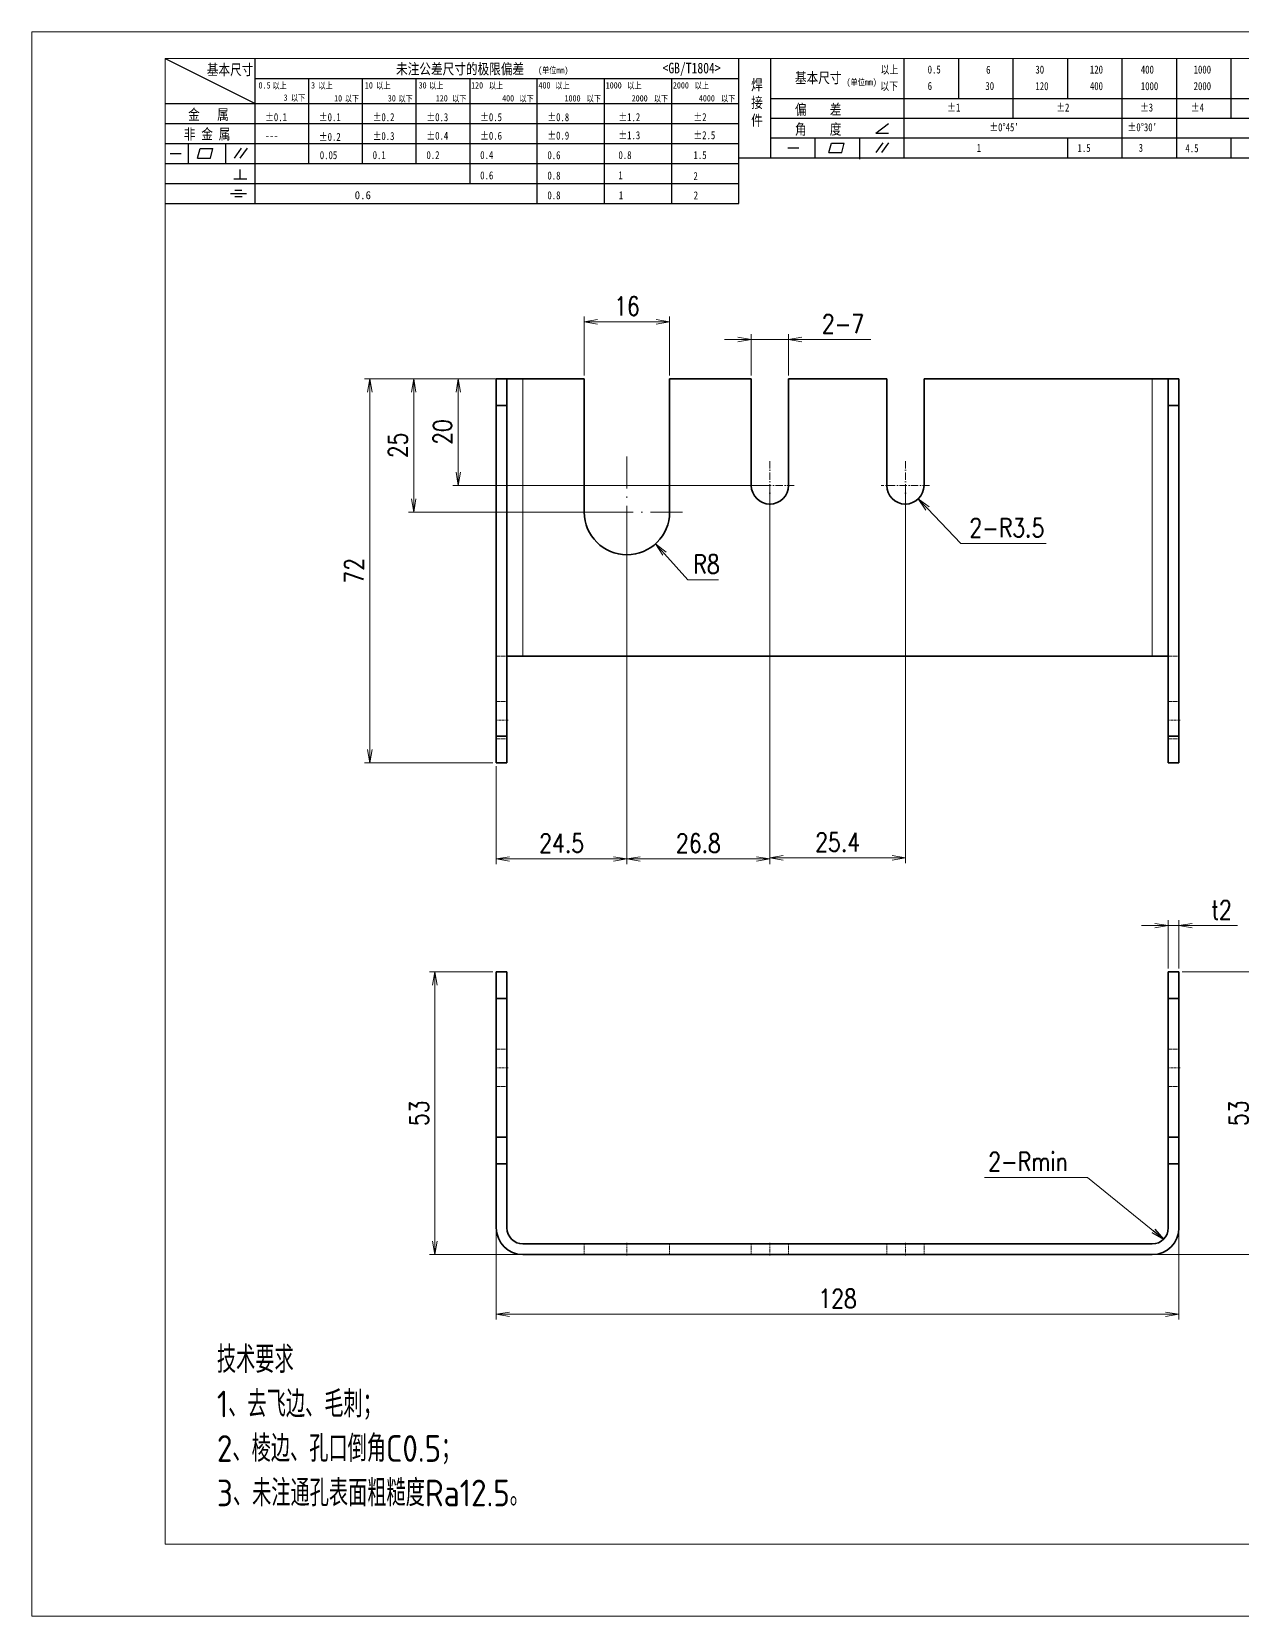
# Model space of a CAD drawing. Header units: millimetres. Extents: x 1333 to 44424, y -42879 to -1037.
# Drawn here: x 38903.4 to 39130.4, y -2768.9 to -2471.9 of the extents above; entities that cross this region are included whole.
import ezdxf

# ---------------------------------------------------------------- set-up
doc = ezdxf.new("R2010")
doc.units = ezdxf.units.MM
doc.header["$LTSCALE"] = 0.5
for name, pattern in [('AM_ISO02W050x2', [3.75, 3, -0.75]), ('AM_ISO08W050x2', [9, 6, -0.75, 1.5, -0.75]), ('DASHDOT', [18.5, 12, -3, 0.5, -3]), ('DASHED', [15, 12, -3])]:
    doc.linetypes.add(name, pattern=pattern)
for name, color, linetype, lineweight in [('中心线', 2, 'AM_ISO08W050x2', 18), ('图框', 7, 'Continuous', 18), ('标注线', 3, 'Continuous', 18), ('粗实线', 7, 'Continuous', 35), ('虚线', 1, 'AM_ISO02W050x2', 18)]:
    doc.layers.add(name, color=color, linetype=linetype, lineweight=lineweight)
doc.layers.add('图\\M+19E79\\M+195B6\\M+18E9A', color=7, linetype='Continuous')
doc.layers.add('打印-禁用', color=7, linetype='Continuous', lineweight=15, plot=False)
doc.styles.add('DIM', font='romans.shx', dxfattribs={"width": 0.8, "bigfont": 'bigfont.shx'})
doc.styles.add('国标', font='simfang.ttf', dxfattribs={"width": 0.8})
doc.styles.add('机械长仿宋', font='gbenor.shx', dxfattribs={"height": 1, "bigfont": 'gbcbig.shx'})
doc.dimstyles.new('DEH 1-1', dxfattribs={"dimtxt": 3.5, "dimasz": 2.5, "dimexe": 1, "dimexo": 0.625, "dimgap": 1.2, "dimtad": 1, "dimtoh": 1, "dimdsep": 46, "dimtxsty": 'DIM', "dimblk": 'OPEN', "dimcen": 0, "dimclrd": 8, "dimclre": 8, "dimclrt": 2, "dimazin": 2, "dimtfac": 0.5, "dimtmove": 0, "dimatfit": 3, "dimldrblk": 'OPEN', "dimfxl": 0, "dimtolj": 2, "dimlwd": 18, "dimlwe": 18, "dimarcsym": 0})
doc.dimstyles.new('DEH 1-1$0', dxfattribs={"dimtxt": 3.5, "dimasz": 2.5, "dimexe": 1, "dimexo": 0.625, "dimgap": 1.2, "dimtad": 1, "dimzin": 9, "dimdsep": 46, "dimtxsty": 'DIM', "dimblk": 'OPEN', "dimcen": 0, "dimclrd": 8, "dimclre": 8, "dimclrt": 2, "dimazin": 2, "dimtfac": 0.5, "dimtmove": 0, "dimatfit": 3, "dimldrblk": 'OPEN', "dimfxl": 0, "dimtolj": 2, "dimlwd": 18, "dimlwe": 18, "dimarcsym": 0})
doc.dimstyles.new('DEH 1-1$4', dxfattribs={"dimtxt": 3.5, "dimasz": 2.5, "dimexe": 1, "dimexo": 0.625, "dimgap": 1.2, "dimtad": 1, "dimtoh": 1, "dimdsep": 46, "dimtxsty": 'DIM', "dimblk": 'OPEN', "dimcen": 0, "dimclrd": 8, "dimclre": 8, "dimclrt": 2, "dimazin": 2, "dimtfac": 0.5, "dimtofl": 0, "dimtmove": 0, "dimatfit": 3, "dimldrblk": 'OPEN', "dimfxl": 0, "dimtolj": 2, "dimlwd": 18, "dimlwe": 18, "dimarcsym": 0})

# ---------------------------------------------------------------- blocks, each defined once
blk = doc.blocks.new('GZDEH零件A3图框V01版')
at = {"layer": '图\\M+19E79\\M+195B6\\M+18E9A', "color": 9}
for p, q in [((2882.49, -1554.46), (2899.37, -1562.92)), ((2899.37, -1581.67), (2899.37, -1554.46)), ((2990.09, -1581.67), (2990.09, -1554.46)), ((2996.09, -1573.08), (2996.09, -1554.46)), ((3021.09, -1561.98), (3021.09, -1554.46)), ((3031.31, -1561.98), (3031.31, -1554.46)), ((3041.53, -1561.98), (3041.53, -1554.46)), ((3051.75, -1561.98), (3051.75, -1554.46)), ((3061.98, -1561.98), (3061.98, -1554.46)), ((3072.2, -1561.98), (3072.2, -1554.46)), ((3082.42, -1561.98), (3082.42, -1554.46)), ((2899.37, -1558.24), (2990.09, -1558.24)), ((2909.45, -1574.17), (2909.45, -1558.24)), ((2919.53, -1574.17), (2919.53, -1558.24)), ((2929.61, -1574.17), (2929.61, -1558.24)), ((2939.69, -1577.92), (2939.69, -1558.24)), ((2952.29, -1581.67), (2952.29, -1558.24)), ((2964.89, -1581.67), (2964.89, -1558.24)), ((2977.49, -1581.67), (2977.49, -1558.24)), ((2996.09, -1561.98), (3113.09, -1561.98)), ((3021.09, -1573.08), (3021.09, -1561.98)), ((3041.53, -1565.68), (3041.53, -1561.98)), ((3061.98, -1573.08), (3061.98, -1561.98)), ((3072.2, -1573.08), (3072.2, -1561.98)), ((3082.42, -1565.68), (3082.42, -1561.98)), ((2882.49, -1562.92), (2990.09, -1562.92)), ((2882.49, -1566.67), (2990.09, -1566.67)), ((2996.09, -1565.68), (3113.09, -1565.68)), ((3015.75, -1568.51), (3018.15, -1566.66)), ((2882.49, -1570.42), (2990.09, -1570.42)), ((2886.92, -1574.12), (2886.92, -1570.42)), ((2893.91, -1574.12), (2893.91, -1570.42)), ((2996.09, -1569.38), (3113.09, -1569.38)), ((3004.42, -1573.08), (3004.42, -1569.38)), ((3006.97, -1572.12), (3007.45, -1570.33)), ((3007.45, -1570.33), (3009.86, -1570.33)), ((3009.39, -1572.12), (3009.86, -1570.33)), ((3012.75, -1573.08), (3012.75, -1569.38)), ((3015.75, -1568.51), (3018.15, -1568.51)), ((3015.81, -1572.12), (3017.15, -1570.26)), ((3016.89, -1572.12), (3018.23, -1570.26)), ((3051.75, -1573.08), (3051.75, -1569.38)), ((3082.42, -1573.08), (3082.42, -1569.48)), ((2883.43, -1572.27), (2885.49, -1572.27)), ((2888.59, -1573.16), (2889.07, -1571.37)), ((2888.59, -1573.16), (2891, -1573.16)), ((2889.07, -1571.37), (2891.48, -1571.37)), ((2891, -1573.16), (2891.48, -1571.37)), ((2895.52, -1573.16), (2896.85, -1571.3)), ((2896.6, -1573.16), (2897.94, -1571.3)), ((2990.09, -1573.08), (3113.09, -1573.08)), ((2999.26, -1571.23), (3001.32, -1571.23)), ((3006.97, -1572.12), (3009.39, -1572.12)), ((3012.75, -1573.33), (3012.75, -1573.08)), ((2882.49, -1574.17), (2990.09, -1574.17)), ((2895.42, -1577.05), (2897.81, -1577.05)), ((2896.58, -1577.05), (2896.58, -1575.28)), ((2882.49, -1577.92), (2990.09, -1577.92)), ((2894.79, -1579.77), (2897.77, -1579.77)), ((2895.57, -1579.17), (2896.92, -1579.17)), ((2882.49, -1581.67), (2990.09, -1581.67)), ((2895.57, -1580.37), (2896.93, -1580.37))]:
    blk.add_line(p, q, dxfattribs=at)
at = {"layer": '图框', "linetype": 'Continuous'}
for p, q in [((2882.49, -1554.46), (2882.49, -1832.96)), ((3272.49, -1554.46), (2882.49, -1554.46)), ((2882.49, -1832.96), (3272.49, -1832.96))]:
    blk.add_line(p, q, dxfattribs=at)
at = {"layer": '打印-禁用', "linetype": 'Continuous'}
for p, q in [((2857.49, -1549.46), (2857.49, -1846.46)), ((3277.49, -1549.46), (2857.49, -1549.46)), ((2857.49, -1846.46), (3277.49, -1846.46))]:
    blk.add_line(p, q, dxfattribs=at)
at = {"layer": '图\\M+19E79\\M+195B6\\M+18E9A', "color": 9, "style": '国标', "width": 0.8}
for s, height, p in [('基本尺寸', 2, (2890.33, -1557.58)), ('未注公差尺寸的极限偏差', 2, (2925.81, -1557.44)), ('<GB/T1804>', 2, (2975.78, -1557.27)), ('以上', 1.5, (3016.64, -1557.33)), ('0.5', 1.5, (3025.49, -1557.3)), ('6', 1.5, (3036.45, -1557.34)), ('30', 1.5, (3045.69, -1557.31)), ('120', 1.5, (3055.91, -1557.31)), ('400', 1.5, (3065.46, -1557.31)), ('1000', 1.5, (3075.36, -1557.31)), ('30', 1.2, (2930.04, -1560.11)), ('基本尺寸', 2, (3000.6, -1559.1)), ('以下', 1.5, (3016.58, -1560.43)), ('6', 1.5, (3025.49, -1560.38)), ('30', 1.5, (3036.31, -1560.39)), ('120', 1.5, (3045.69, -1560.41)), ('400', 1.5, (3055.91, -1560.41)), ('1000', 1.5, (3065.46, -1560.41)), ('2000', 1.5, (3075.36, -1560.41)), ('金   属', 2, (2886.82, -1565.98)), ('±0.1', 1.5, (2901.27, -1566.23)), ('±0.1', 1.5, (2911.35, -1566.23)), ('±0.2', 1.5, (2921.43, -1566.23)), ('±0.3', 1.5, (2931.51, -1566.23)), ('±0.5', 1.5, (2941.59, -1566.23)), ('±0.8', 1.5, (2954.19, -1566.23)), ('±1.2', 1.5, (2967.51, -1566.23)), ('±2', 1.5, (2981.58, -1566.23)), ('偏    差', 2, (3000.6, -1565.04)), ('±1', 1.5, (3029.16, -1564.42)), ('±2', 1.5, (3049.61, -1564.42)), ('±3', 1.5, (3065.3, -1564.42)), ('±4', 1.5, (3074.85, -1564.42)), ('非 金 属', 2, (2886.02, -1569.65)), ('±0.3', 1.5, (2921.43, -1569.77)), ('±0.4', 1.5, (2931.51, -1569.71)), ('±0.6', 1.5, (2941.59, -1569.71)), ('±0.9', 1.5, (2954.19, -1569.68)), ('±1.3', 1.5, (2967.51, -1569.62)), ('±2.5', 1.5, (2981.58, -1569.61)), ('角    度', 2, (3000.6, -1568.74)), ("±0%%D45'", 1.5, (3037.06, -1568.12)), ("±0%%D30'", 1.5, (3062.98, -1568.12)), ('---', 1.5, (2901.27, -1569.65)), ('±0.2', 1.5, (2911.35, -1569.92)), ('1', 1.5, (3034.69, -1571.98)), ('1.5', 1.5, (3053.59, -1572.01)), ('3', 1.5, (3065.05, -1571.98)), ('4.5', 1.5, (3073.82, -1572.05)), ('0.1', 1.5, (2921.43, -1573.34)), ('0.2', 1.5, (2931.51, -1573.33)), ('0.4', 1.5, (2941.59, -1573.33)), ('0.6', 1.5, (2954.19, -1573.35)), ('0.8', 1.5, (2967.51, -1573.33)), ('1.5', 1.5, (2981.58, -1573.34)), ('0.6', 1.5, (2941.59, -1577.14)), ('0.8', 1.5, (2954.19, -1577.17)), ('1', 1.5, (2967.51, -1577.12)), ('2', 1.5, (2981.58, -1577.26)), ('0.8', 1.5, (2954.19, -1580.87)), ('1', 1.5, (2967.59, -1580.86)), ('2', 1.5, (2981.62, -1580.89))]:
    blk.add_text(s, height=height, dxfattribs=at).set_placement(p)
at = {"layer": '图\\M+19E79\\M+195B6\\M+18E9A', "color": 9, "lineweight": 15, "style": '国标', "width": 0.8}
for s, p in [('(单位mm)', (2952.44, -1557.27)), ('0.5', (2900.03, -1560.11)), ('以上', (2902.64, -1560.16)), ('3', (2909.88, -1560.11)), ('以上', (2911.25, -1560.16)), ('10', (2919.96, -1560.11)), ('以上', (2922.09, -1560.16)), ('以上', (2932.02, -1560.16)), ('120', (2939.88, -1560.11)), ('以上', (2943.21, -1560.16)), ('400', (2952.52, -1560.11)), ('以上', (2955.68, -1560.16)), ('1000', (2965.12, -1560.11)), ('以上', (2969.16, -1560.16)), ('2000', (2977.72, -1560.11)), ('以上', (2981.8, -1560.16)), ('(单位mm)', (3010.27, -1559.51)), ('3', (2904.73, -1562.41)), ('以下', (2906.1, -1562.46)), ('10', (2914.19, -1562.54)), ('以下', (2916.18, -1562.59)), ('30', (2924.27, -1562.54)), ('以下', (2926.26, -1562.59)), ('120', (2933.26, -1562.54)), ('以下', (2936.34, -1562.59)), ('400', (2945.7, -1562.54)), ('以下', (2948.94, -1562.59)), ('1000', (2957.41, -1562.54)), ('以下', (2961.54, -1562.59)), ('2000', (2969.99, -1562.54)), ('以下', (2974.14, -1562.59)), ('4000', (2982.59, -1562.54)), ('以下', (2986.74, -1562.59))]:
    blk.add_text(s, height=1.2, dxfattribs=at).set_placement(p)
at = {"layer": '图\\M+19E79\\M+195B6\\M+18E9A', "color": 9, "lineweight": 13, "style": '国标'}
blk.add_text('0.6', height=1.5, dxfattribs=at).set_placement((2918.05, -1580.85))
at = {"layer": '图\\M+19E79\\M+195B6\\M+18E9A', "color": 9, "insert": (2992.39, -1558.41), "char_height": 2, "width": 3.1877, "attachment_point": 1, "style": '国标'}
blk.add_mtext('焊\\P接\\P件', dxfattribs=at)
at = {"layer": '图\\M+19E79\\M+195B6\\M+18E9A', "color": 9, "insert": (2911.51, -1573.37), "char_height": 1.5, "attachment_point": 7, "style": '国标'}
blk.add_mtext_dynamic_manual_height_columns('0.05', width=5.1982, gutter_width=12.5, heights=[0], dxfattribs=at)
blk = doc.blocks.new('DEH A3')
at = {"layer": '图框'}
blk.add_blockref('GZDEH零件A3图框V01版', (-2857.49, 1846.46), dxfattribs=at)
blk = doc.blocks.new('_Open')
at = {"color": 0, "linetype": 'ByBlock', "lineweight": -2}
for p, q in [((-1, 0.17), (0, 0)), ((-1, -0.17), (0, 0)), ((0, 0), (-1, 0))]:
    blk.add_line(p, q, dxfattribs=at)
blk = doc.blocks.new('*D157')
at = {"layer": 'Defpoints', "color": 0, "transparency": 16777216}
for p in [(38979.01, -2648.09), (38990.52, -2648.09), (38995.52, -2701.09)]:
    blk.add_point(p, dxfattribs=at)
at = {"layer": '标注线', "color": 8, "lineweight": 18, "transparency": 16777216}
for p, q in [((38989.9, -2648.09), (38978.01, -2648.09)), ((38979.01, -2698.59), (38979.01, -2650.59)), ((38994.9, -2701.09), (38978.01, -2701.09))]:
    blk.add_line(p, q, dxfattribs=at)
at = {"layer": '标注线', "color": 8, "lineweight": 18, "transparency": 16777216, "xscale": 2.5, "yscale": 2.5, "zscale": 2.5}
for p, rotation in [((38979.01, -2648.09), 90), ((38979.01, -2701.09), 270)]:
    blk.add_blockref('_Open', p, dxfattribs=dict(at, rotation=rotation))
at = {"layer": '标注线', "color": 2, "transparency": 16777216, "insert": (38976.06, -2674.59), "char_height": 3.5, "attachment_point": 5, "rotation": 90, "style": 'DIM'}
blk.add_mtext('\\A2;53', dxfattribs=at)
blk = doc.blocks.new('*D158')
at = {"layer": 'Defpoints', "color": 0, "transparency": 16777216}
for p in [(38990.52, -2696.09), (39118.52, -2696.09), (39118.52, -2712.28)]:
    blk.add_point(p, dxfattribs=at)
at = {"layer": '标注线', "color": 8, "lineweight": 18, "transparency": 16777216}
for p, q in [((38990.52, -2696.71), (38990.52, -2713.28)), ((39118.52, -2696.71), (39118.52, -2713.28)), ((38993.02, -2712.28), (39116.02, -2712.28))]:
    blk.add_line(p, q, dxfattribs=at)
at = {"layer": '标注线', "color": 8, "lineweight": 18, "transparency": 16777216, "xscale": 2.5, "yscale": 2.5, "zscale": 2.5, "rotation": 180}
blk.add_blockref('_Open', (38990.52, -2712.28), dxfattribs=at)
at = {"layer": '标注线', "color": 8, "lineweight": 18, "transparency": 16777216, "xscale": 2.5, "yscale": 2.5, "zscale": 2.5}
blk.add_blockref('_Open', (39118.52, -2712.28), dxfattribs=at)
at = {"layer": '标注线', "color": 2, "transparency": 16777216, "insert": (39054.52, -2709.33), "char_height": 3.5, "attachment_point": 5, "style": 'DIM'}
blk.add_mtext('\\A2;128', dxfattribs=at)
blk = doc.blocks.new('*D159')
at = {"layer": 'Defpoints', "color": 0, "transparency": 16777216}
for p in [(39118.52, -2648.09), (39132.65, -2648.09), (39111.5, -2701.09)]:
    blk.add_point(p, dxfattribs=at)
at = {"layer": '标注线', "color": 8, "lineweight": 18, "transparency": 16777216}
for p, q in [((39119.15, -2648.09), (39133.65, -2648.09)), ((39132.65, -2698.59), (39132.65, -2650.59)), ((39112.12, -2701.09), (39133.65, -2701.09))]:
    blk.add_line(p, q, dxfattribs=at)
at = {"layer": '标注线', "color": 8, "lineweight": 18, "transparency": 16777216, "xscale": 2.5, "yscale": 2.5, "zscale": 2.5}
for p, rotation in [((39132.65, -2648.09), 90), ((39132.65, -2701.09), 270)]:
    blk.add_blockref('_Open', p, dxfattribs=dict(at, rotation=rotation))
at = {"layer": '标注线', "color": 2, "transparency": 16777216, "insert": (39129.7, -2674.59), "char_height": 3.5, "attachment_point": 5, "rotation": 90, "style": 'DIM'}
blk.add_mtext('\\A2;53', dxfattribs=at)
blk = doc.blocks.new('*D160')
at = {"layer": 'Defpoints', "color": 0, "transparency": 16777216}
for p in [(39118.52, -2639.43), (39116.52, -2648.09), (39118.52, -2648.09)]:
    blk.add_point(p, dxfattribs=at)
at = {"layer": '标注线', "color": 8, "lineweight": 18, "transparency": 16777216}
for p, q in [((39114.02, -2639.43), (39111.52, -2639.43)), ((39116.52, -2647.46), (39116.52, -2638.43)), ((39116.52, -2639.43), (39118.52, -2639.43)), ((39118.52, -2647.46), (39118.52, -2638.43)), ((39121.02, -2639.43), (39129.52, -2639.43))]:
    blk.add_line(p, q, dxfattribs=at)
at = {"layer": '标注线', "color": 8, "lineweight": 18, "transparency": 16777216, "xscale": 2.5, "yscale": 2.5, "zscale": 2.5}
blk.add_blockref('_Open', (39116.52, -2639.43), dxfattribs=at)
at = {"layer": '标注线', "color": 8, "lineweight": 18, "transparency": 16777216, "xscale": 2.5, "yscale": 2.5, "zscale": 2.5, "rotation": 180}
blk.add_blockref('_Open', (39118.52, -2639.43), dxfattribs=at)
at = {"layer": '标注线', "color": 2, "transparency": 16777216, "insert": (39126.52, -2636.48), "char_height": 3.5, "attachment_point": 5, "style": 'DIM'}
blk.add_mtext('\\A2;t2', dxfattribs=at)
blk = doc.blocks.new('*D166')
at = {"layer": 'Defpoints', "color": 0, "transparency": 16777216}
for p in [(38975.03, -2536.92), (38990.52, -2536.92), (39015.02, -2561.92)]:
    blk.add_point(p, dxfattribs=at)
at = {"layer": '标注线', "color": 8, "lineweight": 18, "transparency": 16777216}
for p, q in [((38989.9, -2536.92), (38974.03, -2536.92)), ((38975.03, -2559.42), (38975.03, -2539.42)), ((39014.4, -2561.92), (38974.03, -2561.92))]:
    blk.add_line(p, q, dxfattribs=at)
at = {"layer": '标注线', "color": 8, "lineweight": 18, "transparency": 16777216, "xscale": 2.5, "yscale": 2.5, "zscale": 2.5}
for p, rotation in [((38975.03, -2536.92), 90), ((38975.03, -2561.92), 270)]:
    blk.add_blockref('_Open', p, dxfattribs=dict(at, rotation=rotation))
at = {"layer": '标注线', "color": 2, "transparency": 16777216, "insert": (38972.08, -2549.42), "char_height": 3.5, "attachment_point": 5, "rotation": 90, "style": 'DIM'}
blk.add_mtext('\\A2;25', dxfattribs=at)
blk = doc.blocks.new('*D167')
at = {"layer": 'Defpoints', "color": 0, "transparency": 16777216}
for p in [(38983.39, -2536.92), (38991.52, -2536.92), (39041.82, -2556.92)]:
    blk.add_point(p, dxfattribs=at)
at = {"layer": '标注线', "color": 8, "lineweight": 18, "transparency": 16777216}
for p, q in [((38990.9, -2536.92), (38982.39, -2536.92)), ((38983.39, -2554.42), (38983.39, -2539.42)), ((39041.2, -2556.92), (38982.39, -2556.92))]:
    blk.add_line(p, q, dxfattribs=at)
at = {"layer": '标注线', "color": 8, "lineweight": 18, "transparency": 16777216, "xscale": 2.5, "yscale": 2.5, "zscale": 2.5}
for p, rotation in [((38983.39, -2536.92), 90), ((38983.39, -2556.92), 270)]:
    blk.add_blockref('_Open', p, dxfattribs=dict(at, rotation=rotation))
at = {"layer": '标注线', "color": 2, "transparency": 16777216, "insert": (38980.44, -2546.92), "char_height": 3.5, "attachment_point": 5, "rotation": 90, "style": 'DIM'}
blk.add_mtext('\\A2;20', dxfattribs=at)
blk = doc.blocks.new('*D168')
at = {"layer": 'Defpoints', "color": 0, "transparency": 16777216}
for p in [(38990.9, -2536.92), (38966.79, -2608.92), (38990.52, -2608.92)]:
    blk.add_point(p, dxfattribs=at)
at = {"layer": '标注线', "color": 8, "lineweight": 18, "transparency": 16777216}
for p, q in [((38990.27, -2536.92), (38965.79, -2536.92)), ((38966.79, -2539.42), (38966.79, -2606.42)), ((38989.9, -2608.92), (38965.79, -2608.92))]:
    blk.add_line(p, q, dxfattribs=at)
at = {"layer": '标注线', "color": 8, "lineweight": 18, "transparency": 16777216, "xscale": 2.5, "yscale": 2.5, "zscale": 2.5}
for p, rotation in [((38966.79, -2536.92), 90), ((38966.79, -2608.92), 270)]:
    blk.add_blockref('_Open', p, dxfattribs=dict(at, rotation=rotation))
at = {"layer": '标注线', "color": 2, "transparency": 16777216, "insert": (38963.84, -2572.92), "char_height": 3.5, "attachment_point": 5, "rotation": 90, "style": 'DIM'}
blk.add_mtext('\\A2;72', dxfattribs=at)
blk = doc.blocks.new('*D169')
at = {"layer": 'Defpoints', "color": 0, "transparency": 16777216}
for p in [(39015.02, -2561.92), (38990.52, -2608.92), (38990.52, -2626.93)]:
    blk.add_point(p, dxfattribs=at)
at = {"layer": '标注线', "color": 8, "lineweight": 18, "transparency": 16777216}
for p, q in [((39015.02, -2562.54), (39015.02, -2627.93)), ((38990.52, -2609.54), (38990.52, -2627.93)), ((39012.52, -2626.93), (38993.02, -2626.93))]:
    blk.add_line(p, q, dxfattribs=at)
at = {"layer": '标注线', "color": 8, "lineweight": 18, "transparency": 16777216, "xscale": 2.5, "yscale": 2.5, "zscale": 2.5, "rotation": 180}
blk.add_blockref('_Open', (38990.52, -2626.93), dxfattribs=at)
at = {"layer": '标注线', "color": 8, "lineweight": 18, "transparency": 16777216, "xscale": 2.5, "yscale": 2.5, "zscale": 2.5}
blk.add_blockref('_Open', (39015.02, -2626.93), dxfattribs=at)
at = {"layer": '标注线', "color": 2, "transparency": 16777216, "insert": (39002.77, -2623.98), "char_height": 3.5, "attachment_point": 5, "style": 'DIM'}
blk.add_mtext('\\A2;24.5', dxfattribs=at)
blk = doc.blocks.new('*D170')
at = {"layer": 'Defpoints', "color": 0, "transparency": 16777216}
for p in [(39041.82, -2556.92), (39015.02, -2561.92), (39015.02, -2626.93)]:
    blk.add_point(p, dxfattribs=at)
at = {"layer": '标注线', "color": 8, "lineweight": 18, "transparency": 16777216}
for p, q in [((39041.82, -2557.54), (39041.82, -2627.93)), ((39015.02, -2562.54), (39015.02, -2627.93)), ((39039.32, -2626.93), (39017.52, -2626.93))]:
    blk.add_line(p, q, dxfattribs=at)
at = {"layer": '标注线', "color": 8, "lineweight": 18, "transparency": 16777216, "xscale": 2.5, "yscale": 2.5, "zscale": 2.5, "rotation": 180}
blk.add_blockref('_Open', (39015.02, -2626.93), dxfattribs=at)
at = {"layer": '标注线', "color": 8, "lineweight": 18, "transparency": 16777216, "xscale": 2.5, "yscale": 2.5, "zscale": 2.5}
blk.add_blockref('_Open', (39041.82, -2626.93), dxfattribs=at)
at = {"layer": '标注线', "color": 2, "transparency": 16777216, "insert": (39028.42, -2623.98), "char_height": 3.5, "attachment_point": 5, "style": 'DIM'}
blk.add_mtext('\\A2;26.8', dxfattribs=at)
blk = doc.blocks.new('*D171')
at = {"layer": 'Defpoints', "color": 0, "transparency": 16777216}
for p in [(39041.82, -2556.92), (39067.22, -2556.92), (39067.22, -2626.73)]:
    blk.add_point(p, dxfattribs=at)
at = {"layer": '标注线', "color": 8, "lineweight": 18, "transparency": 16777216}
for p, q in [((39041.82, -2557.54), (39041.82, -2627.73)), ((39067.22, -2557.54), (39067.22, -2627.73)), ((39044.32, -2626.73), (39064.72, -2626.73))]:
    blk.add_line(p, q, dxfattribs=at)
at = {"layer": '标注线', "color": 8, "lineweight": 18, "transparency": 16777216, "xscale": 2.5, "yscale": 2.5, "zscale": 2.5, "rotation": 180}
blk.add_blockref('_Open', (39041.82, -2626.73), dxfattribs=at)
at = {"layer": '标注线', "color": 8, "lineweight": 18, "transparency": 16777216, "xscale": 2.5, "yscale": 2.5, "zscale": 2.5}
blk.add_blockref('_Open', (39067.22, -2626.73), dxfattribs=at)
at = {"layer": '标注线', "color": 2, "transparency": 16777216, "insert": (39054.52, -2623.78), "char_height": 3.5, "attachment_point": 5, "style": 'DIM'}
blk.add_mtext('\\A2;25.4', dxfattribs=at)
blk = doc.blocks.new('*D172')
at = {"layer": 'Defpoints', "color": 0, "transparency": 16777216}
for p in [(39007.02, -2526.25), (39007.02, -2536.92), (39023.02, -2536.92)]:
    blk.add_point(p, dxfattribs=at)
at = {"layer": '标注线', "color": 8, "lineweight": 18, "transparency": 16777216}
for p, q in [((39007.02, -2536.29), (39007.02, -2525.25)), ((39020.52, -2526.25), (39009.52, -2526.25)), ((39023.02, -2536.29), (39023.02, -2525.25))]:
    blk.add_line(p, q, dxfattribs=at)
at = {"layer": '标注线', "color": 8, "lineweight": 18, "transparency": 16777216, "xscale": 2.5, "yscale": 2.5, "zscale": 2.5, "rotation": 180}
blk.add_blockref('_Open', (39007.02, -2526.25), dxfattribs=at)
at = {"layer": '标注线', "color": 8, "lineweight": 18, "transparency": 16777216, "xscale": 2.5, "yscale": 2.5, "zscale": 2.5}
blk.add_blockref('_Open', (39023.02, -2526.25), dxfattribs=at)
at = {"layer": '标注线', "color": 2, "transparency": 16777216, "insert": (39015.02, -2523.3), "char_height": 3.5, "attachment_point": 5, "style": 'DIM'}
blk.add_mtext('\\A2;16', dxfattribs=at)
blk = doc.blocks.new('*D173')
at = {"layer": 'Defpoints', "color": 0, "transparency": 16777216}
for p in [(39045.32, -2529.57), (39038.32, -2536.92), (39045.32, -2536.92)]:
    blk.add_point(p, dxfattribs=at)
at = {"layer": '标注线', "color": 8, "lineweight": 18, "transparency": 16777216}
for p, q in [((39035.82, -2529.57), (39033.32, -2529.57)), ((39038.32, -2536.29), (39038.32, -2528.57)), ((39038.32, -2529.57), (39045.32, -2529.57)), ((39045.32, -2536.29), (39045.32, -2528.57)), ((39047.82, -2529.57), (39060.72, -2529.57))]:
    blk.add_line(p, q, dxfattribs=at)
at = {"layer": '标注线', "color": 8, "lineweight": 18, "transparency": 16777216, "xscale": 2.5, "yscale": 2.5, "zscale": 2.5}
blk.add_blockref('_Open', (39038.32, -2529.57), dxfattribs=at)
at = {"layer": '标注线', "color": 8, "lineweight": 18, "transparency": 16777216, "xscale": 2.5, "yscale": 2.5, "zscale": 2.5, "rotation": 180}
blk.add_blockref('_Open', (39045.32, -2529.57), dxfattribs=at)
at = {"layer": '标注线', "color": 2, "transparency": 16777216, "insert": (39055.52, -2526.62), "char_height": 3.5, "attachment_point": 5, "style": 'DIM'}
blk.add_mtext('\\A2;2-7', dxfattribs=at)
blk = doc.blocks.new('*D174')
at = {"layer": 'Defpoints', "color": 0, "transparency": 16777216}
for p in [(39067.22, -2556.92), (39069.64, -2559.44)]:
    blk.add_point(p, dxfattribs=at)
at = {"layer": '标注线', "color": 8, "lineweight": 18, "transparency": 16777216}
for p, q in [((39077.65, -2567.79), (39071.37, -2561.25)), ((39093.65, -2567.79), (39077.65, -2567.79))]:
    blk.add_line(p, q, dxfattribs=at)
at = {"layer": '标注线', "color": 8, "lineweight": 18, "transparency": 16777216, "xscale": 2.5, "yscale": 2.5, "zscale": 2.5, "rotation": 133.7975772564121}
blk.add_blockref('_Open', (39069.64, -2559.44), dxfattribs=at)
at = {"layer": '标注线', "color": 2, "transparency": 16777216, "insert": (39086.25, -2564.84), "char_height": 3.5, "attachment_point": 5, "style": 'DIM'}
blk.add_mtext('\\A2;2-R3.5', dxfattribs=at)
blk = doc.blocks.new('*D175')
at = {"layer": 'Defpoints', "color": 0, "transparency": 16777216}
for p in [(39015.02, -2561.92), (39020.37, -2567.86)]:
    blk.add_point(p, dxfattribs=at)
at = {"layer": '标注线', "color": 8, "lineweight": 18, "transparency": 16777216}
for p, q in [((39026.46, -2574.62), (39022.05, -2569.72)), ((39032.2, -2574.62), (39026.46, -2574.62))]:
    blk.add_line(p, q, dxfattribs=at)
at = {"layer": '标注线', "color": 8, "lineweight": 18, "transparency": 16777216, "xscale": 2.5, "yscale": 2.5, "zscale": 2.5, "rotation": 132.0018756756207}
blk.add_blockref('_Open', (39020.37, -2567.86), dxfattribs=at)
at = {"layer": '标注线', "color": 2, "transparency": 16777216, "insert": (39029.93, -2571.67), "char_height": 3.5, "attachment_point": 5, "style": 'DIM'}
blk.add_mtext('\\A2;R8', dxfattribs=at)

msp = doc.modelspace()

# ---------------------------------------------------------------- linework, layer by layer
at = {"color": 7, "lineweight": 13}
for p, q in [((38995.521, -2588.916), (38995.521, -2536.916)), ((39113.521, -2588.916), (39113.521, -2536.916))]:
    msp.add_line(p, q, dxfattribs=at)
at = {"layer": '中心线', "linetype": 'DASHDOT', "lineweight": 13}
for p, q in [((39015.021, -2551.516), (39015.021, -2572.316)), ((39025.421, -2561.916), (39004.621, -2561.916))]:
    msp.add_line(p, q, dxfattribs=at)
at = {"layer": '中心线', "linetype": 'DASHDOT', "lineweight": 13, "ltscale": 0.2275}
for p, q in [((39041.821, -2552.366), (39041.821, -2561.466)), ((39067.221, -2552.366), (39067.221, -2561.466))]:
    msp.add_line(p, q, dxfattribs=at)
at = {"layer": '中心线', "linetype": 'DASHDOT', "lineweight": 13, "ltscale": 0.227502}
msp.add_line((39046.371, -2556.916), (39037.271, -2556.916), dxfattribs=at)
at = {"layer": '中心线', "linetype": 'DASHDOT', "lineweight": 13, "ltscale": 0.227499}
msp.add_line((39071.771, -2556.916), (39062.671, -2556.916), dxfattribs=at)
at = {"layer": '中心线', "linetype": 'DASHDOT', "lineweight": 13, "ltscale": 0.060013}
for p, q in [((38992.721, -2600.916), (38990.32, -2600.916)), ((38992.721, -2666.09), (38990.32, -2666.09))]:
    msp.add_line(p, q, dxfattribs=at)
at = {"layer": '中心线', "linetype": 'DASHDOT', "lineweight": 13, "ltscale": 0.060014}
for p, q in [((39118.721, -2600.916), (39116.32, -2600.916)), ((39118.721, -2666.09), (39116.32, -2666.09))]:
    msp.add_line(p, q, dxfattribs=at)
at = {"layer": '中心线', "linetype": 'DASHDOT', "lineweight": 13, "ltscale": 0.060016}
for p, q in [((39015.021, -2698.89), (39015.021, -2701.29)), ((39041.821, -2698.89), (39041.821, -2701.29)), ((39067.221, -2698.89), (39067.221, -2701.29))]:
    msp.add_line(p, q, dxfattribs=at)
at = {"layer": '粗实线', "lineweight": 35, "ltscale": 0.05}
for p, q in [((38990.521, -2536.916), (38992.521, -2536.916)), ((39116.521, -2536.916), (39118.521, -2536.916)), ((38990.521, -2541.916), (38992.521, -2541.916)), ((39118.521, -2541.916), (39116.521, -2541.916)), ((38990.521, -2603.916), (38992.521, -2603.916)), ((39116.521, -2603.916), (39118.521, -2603.916)), ((38990.521, -2608.916), (38992.521, -2608.916)), ((39116.521, -2608.916), (39118.521, -2608.916)), ((38990.521, -2648.09), (38992.521, -2648.09)), ((39116.521, -2648.09), (39118.521, -2648.09)), ((38990.521, -2653.09), (38992.521, -2653.09)), ((39116.521, -2653.09), (39118.521, -2653.09)), ((38992.521, -2679.09), (38990.521, -2679.09)), ((39118.521, -2679.09), (39116.521, -2679.09)), ((38992.521, -2684.09), (38990.521, -2684.09)), ((39118.521, -2684.09), (39116.521, -2684.09))]:
    msp.add_line(p, q, dxfattribs=at)
at = {"layer": '粗实线', "lineweight": 35, "ltscale": 0.125}
for p, q in [((38990.521, -2541.916), (38990.521, -2536.916)), ((38992.521, -2541.916), (38992.521, -2536.916)), ((39116.521, -2541.916), (39116.521, -2536.916)), ((39118.521, -2536.916), (39118.521, -2541.916)), ((38990.521, -2603.916), (38990.521, -2608.916)), ((38992.521, -2603.916), (38992.521, -2608.916)), ((39116.521, -2603.916), (39116.521, -2608.916)), ((39118.521, -2603.916), (39118.521, -2608.916)), ((38990.521, -2648.09), (38990.521, -2653.09)), ((38992.521, -2648.09), (38992.521, -2653.09)), ((39116.521, -2648.09), (39116.521, -2653.09)), ((39118.521, -2648.09), (39118.521, -2653.09)), ((38990.521, -2679.09), (38990.521, -2684.09)), ((38992.521, -2679.09), (38992.521, -2684.09)), ((39116.521, -2679.09), (39116.521, -2684.09)), ((39118.521, -2679.09), (39118.521, -2684.09))]:
    msp.add_line(p, q, dxfattribs=at)
at = {"layer": '粗实线', "lineweight": 35, "ltscale": 0.075}
for p, q in [((38995.521, -2536.916), (38992.521, -2536.916)), ((39116.521, -2536.916), (39113.521, -2536.916)), ((38995.521, -2588.916), (38992.521, -2588.916)), ((39116.521, -2588.916), (39113.521, -2588.916))]:
    msp.add_line(p, q, dxfattribs=at)
at = {"layer": '粗实线', "lineweight": 35, "ltscale": 0.2875}
msp.add_line((38995.521, -2536.916), (39007.021, -2536.916), dxfattribs=at)
at = {"layer": '粗实线', "lineweight": 35}
for p, q in [((39007.021, -2536.916), (39007.021, -2561.916)), ((39023.021, -2561.916), (39023.021, -2536.916)), ((39038.321, -2536.916), (39038.321, -2556.916)), ((39045.321, -2556.916), (39045.321, -2536.916)), ((39063.721, -2536.916), (39063.721, -2556.916)), ((39070.721, -2556.916), (39070.721, -2536.916)), ((39070.721, -2536.916), (39113.521, -2536.916)), ((38990.521, -2541.916), (38990.521, -2603.916)), ((38992.521, -2603.916), (38992.521, -2541.916)), ((39116.521, -2541.916), (39116.521, -2603.916)), ((39118.521, -2541.916), (39118.521, -2603.916)), ((38995.521, -2588.916), (39113.521, -2588.916)), ((38990.521, -2653.09), (38990.521, -2679.09)), ((38992.521, -2679.09), (38992.521, -2653.09)), ((39116.521, -2653.09), (39116.521, -2679.09)), ((39118.521, -2679.09), (39118.521, -2653.09)), ((38995.521, -2699.09), (39113.521, -2699.09)), ((39113.521, -2701.09), (38995.521, -2701.09))]:
    msp.add_line(p, q, dxfattribs=at)
at = {"layer": '粗实线', "lineweight": 35, "ltscale": 0.3825}
msp.add_line((39023.021, -2536.916), (39038.321, -2536.916), dxfattribs=at)
at = {"layer": '粗实线', "lineweight": 35, "ltscale": 0.46}
msp.add_line((39045.321, -2536.916), (39063.721, -2536.916), dxfattribs=at)
at = {"layer": '粗实线', "lineweight": 35, "ltscale": 0.3}
for p, q in [((38990.521, -2696.09), (38990.521, -2684.09)), ((38992.521, -2684.09), (38992.521, -2696.09)), ((39116.521, -2696.09), (39116.521, -2684.09)), ((39118.521, -2696.09), (39118.521, -2684.09))]:
    msp.add_line(p, q, dxfattribs=at)
at = {"layer": '粗实线', "lineweight": 35}
for centre, radius, start, end in [((39041.821, -2556.916), 3.5, 180, 0), ((39067.221, -2556.916), 3.5, 180, 0), ((39015.021, -2561.916), 8, 180, 0), ((38995.521, -2696.09), 5, 180, 270), ((38995.521, -2696.09), 3, 180, 270), ((39113.521, -2696.09), 5, 270, 0), ((39113.521, -2696.09), 3, 270, 360)]:
    msp.add_arc(centre, radius, start, end, dxfattribs=at)
at = {"layer": '虚线', "linetype": 'DASHED', "lineweight": 13}
for p, q in [((38995.521, -2588.916), (38995.521, -2536.916)), ((39113.521, -2588.916), (39113.521, -2536.916))]:
    msp.add_line(p, q, dxfattribs=at)
at = {"layer": '虚线', "linetype": 'DASHED', "lineweight": 13, "ltscale": 0.05}
for p, q in [((38992.521, -2588.916), (38990.521, -2588.916)), ((39118.521, -2588.916), (39116.521, -2588.916)), ((38992.521, -2597.416), (38990.521, -2597.416)), ((39118.521, -2597.416), (39116.521, -2597.416)), ((38992.521, -2603.916), (38990.521, -2603.916)), ((38992.521, -2604.416), (38990.521, -2604.416)), ((39118.521, -2603.916), (39116.521, -2603.916)), ((39118.521, -2604.416), (39116.521, -2604.416)), ((38990.521, -2653.09), (38992.521, -2653.09)), ((39116.521, -2653.09), (39118.521, -2653.09)), ((38992.521, -2662.59), (38990.521, -2662.59)), ((39118.521, -2662.59), (39116.521, -2662.59)), ((38992.521, -2669.59), (38990.521, -2669.59)), ((39118.521, -2669.59), (39116.521, -2669.59)), ((39007.021, -2699.09), (39007.021, -2701.09)), ((39023.021, -2699.09), (39023.021, -2701.09)), ((39038.321, -2699.09), (39038.321, -2701.09)), ((39045.321, -2699.09), (39045.321, -2701.09)), ((39063.721, -2699.09), (39063.721, -2701.09)), ((39070.721, -2699.09), (39070.721, -2701.09))]:
    msp.add_line(p, q, dxfattribs=at)

# ---------------------------------------------------------------- block references
at = {"layer": '图框'}
msp.add_blockref('DEH A3', (38903.404, -2768.88), dxfattribs=at)

# ---------------------------------------------------------------- texts
at = {"layer": '标注线', "color": 2, "insert": (39097.64, -2685.411), "char_height": 3.5, "attachment_point": 9, "style": 'DIM'}
msp.add_mtext('2-Rmin', dxfattribs=at)
at = {"layer": '标注线', "color": 2, "insert": (38938.133, -2748.264), "char_height": 5, "width": 114.82461, "attachment_point": 7, "style": '机械长仿宋'}
msp.add_mtext('\\A2;技术要求\\P1、去飞边、毛刺；\\P2、棱边、孔口倒角C0.5；\\P3、未注通孔表面粗糙度Ra12.5。', dxfattribs=at)

# ---------------------------------------------------------------- dimensions: what is measured, and where the dimension line sits
at = {"layer": '标注线'}
for base, p1, p2, picture, middle in [((39007.021, -2526.248), (39023.021, -2536.916), (39007.021, -2536.916), '*D172', (39015.021, -2523.298)), ((39015.021, -2626.934), (39041.821, -2556.916), (39015.021, -2561.916), '*D170', (39028.421, -2623.984)), ((39067.221, -2626.726), (39041.821, -2556.916), (39067.221, -2556.916), '*D171', (39054.521, -2623.776)), ((38990.521, -2626.934), (39015.021, -2561.916), (38990.521, -2608.916), '*D169', (39002.771, -2623.984)), ((39118.521, -2712.28), (38990.521, -2696.09), (39118.521, -2696.09), '*D158', (39054.521, -2709.33))]:
    dim = msp.add_linear_dim(base=base, p1=p1, p2=p2, dimstyle='DEH 1-1$0', dxfattribs=at)
    dim.commit()
    dim.dimension.update_dxf_attribs({"geometry": picture, "text_midpoint": middle})
for base, p1, p2, text, picture, middle in [((39045.321, -2529.571), (39038.321, -2536.916), (39045.321, -2536.916), '2-<>', '*D173', (39055.521, -2526.621)), ((39118.521, -2639.425), (39116.521, -2648.09), (39118.521, -2648.09), 't<>', '*D160', (39126.521, -2636.475))]:
    dim = msp.add_linear_dim(base=base, p1=p1, p2=p2, text=text, dimstyle='DEH 1-1$0', dxfattribs=at)
    dim.commit()
    dim.dimension.update_dxf_attribs({"geometry": picture, "text_midpoint": middle})
for base, p1, p2, picture, middle in [((38966.789, -2608.916), (38990.896, -2536.916), (38990.521, -2608.916), '*D168', (38963.839, -2572.916)), ((38975.033, -2536.916), (39015.021, -2561.916), (38990.521, -2536.916), '*D166', (38972.083, -2549.416)), ((38983.39, -2536.916), (39041.821, -2556.916), (38991.521, -2536.916), '*D167', (38980.44, -2546.916)), ((38979.014, -2648.09), (38995.521, -2701.09), (38990.521, -2648.09), '*D157', (38976.064, -2674.59)), ((39132.653, -2648.09), (39111.496, -2701.09), (39118.521, -2648.09), '*D159', (39129.703, -2674.59))]:
    dim = msp.add_linear_dim(base=base, p1=p1, p2=p2, angle=90, dimstyle='DEH 1-1$0', dxfattribs=at)
    dim.commit()
    dim.dimension.update_dxf_attribs({"geometry": picture, "text_midpoint": middle})
dim = msp.add_radius_dim(center=(39067.221, -2556.916), mpoint=(39069.643, -2559.442), text='2-<>', dimstyle='DEH 1-1$4', dxfattribs=at)
dim.commit()
dim.dimension.update_dxf_attribs({"geometry": '*D174', "text_midpoint": (39086.248, -2567.79), "dimtype": 164})
dim = msp.add_radius_dim(center=(39015.021, -2561.916), mpoint=(39020.374, -2567.861), dimstyle='DEH 1-1$4', dxfattribs=at)
dim.commit()
dim.dimension.update_dxf_attribs({"geometry": '*D175', "text_midpoint": (39029.928, -2574.622), "dimtype": 164})

# ---------------------------------------------------------------- leaders
at = {"layer": '标注线', "annotation_type": 0, "has_hookline": 1, "hookline_direction": 1, "text_width": 15.6}
msp.add_leader([(39115.642, -2698.211), (39101.34, -2686.611), (39098.84, -2686.611)], dimstyle='DEH 1-1', override={"dimgap": 1.2, "dimtad": 1}, dxfattribs=at)

doc.saveas('drawing.dxf')
